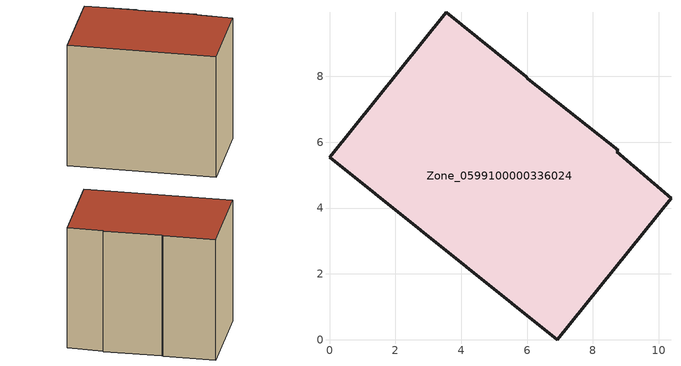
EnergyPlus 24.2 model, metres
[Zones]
Zone_0599100000336024
 floor ground (C_G): 8.77,5.75 8.73,5.71 10.37,4.3 6.91,0 0,5.55 3.54,9.95 5.98,7.99 6.02,7.93 z0.53
 wall outside (C_F): 5.98,7.99 3.54,9.95 0,5.55 6.91,0 10.37,4.3 8.73,5.71 8.77,5.75 6.02,7.93 5.98,7.99 z0.53:8.27
 roof outside (C_R): 8.73,5.71 8.77,5.75 6.02,7.93 5.98,7.99 3.54,9.95 0,5.55 6.91,0 10.37,4.3 z8.27
[BUILDING]
Pand.0599100000336024: North Axis=0; Terrain=City; Loads Convergence Tolerance Value=0.04; Temperature Convergence Tolerance Value=0.4; Solar Distribution=FullExterior; Maximum Number of Warmup Days=25; Minimum Number of Warmup Days=1
[Site:Location]
Rotterdam.The.Hague.AP_ZH_NLD Design_Conditions: Latitude=51.96; Longitude=4.45; Time Zone=1; Elevation=-4.5
[SITE:GROUNDTEMPERATURE:BUILDINGSURFACE]
18, 18, 18, 18, 18, 18, 18, 18, 18, 18, 18, 18
[MATERIAL] Thermal Absorptance=0.9; Solar Absorptance=0.7; Visible Absorptance=0.7
Name | Roughness | Thickness | Conductivity | Density | Specific Heat
G.TC.1975-1991 | MediumSmooth | 0.15 | 0.288461 | 540 | 1210
F.TC.1975-1991 | Rough | 0.3 | 0.230769 | 1920 | 840
R.TC.1975-1991 | MediumRough | 0.2 | 0.153846 | 1500 | 1000
[CONSTRUCTION]
C_G: G.TC.1975-1991
C_F: F.TC.1975-1991
C_R: R.TC.1975-1991
[ZONE]
Zone_0599100000336024: Type=1; Multiplier=1; Ceiling Height=Autocalculate; Volume=Autocalculate; Floor Area=autocalculate; Part of Total Floor Area=Yes
[ZONEINFILTRATION:DESIGNFLOWRATE]
Infil_Zone_0599100000336024: Zone or ZoneList or Space or SpaceList=Zone_0599100000336024; Schedule=AlwaysOn; Design Flow Rate Calculation Method=Flow/Area; Flow Rate per Floor Area=0.003; Constant Term Coefficient=1; Temperature Term Coefficient=0; Velocity Term Coefficient=0; Velocity Squared Term Coefficient=0
[HVACTEMPLATE:ZONE:IDEALLOADSAIRSYSTEM]
Zone_0599100000336024: Maximum Heating Supply Air Temperature=50; Minimum Cooling Supply Air Temperature=13; Maximum Heating Supply Air Humidity Ratio=0.0156; Minimum Cooling Supply Air Humidity Ratio=0.0077; Heating Limit=NoLimit; Cooling Limit=NoLimit; Dehumidification Control Type=ConstantSensibleHeatRatio; Cooling Sensible Heat Ratio=0.7; Dehumidification Setpoint=60; Humidification Control Type=None; Humidification Setpoint=30; Outdoor Air Method=None; Outdoor Air Flow Rate per Person=0.00944; Outdoor Air Flow Rate per Zone Floor Area=0; Outdoor Air Flow Rate per Zone=0; Demand Controlled Ventilation Type=None; Outdoor Air Economizer Type=NoEconomizer; Heat Recovery Type=None; Sensible Heat Recovery Effectiveness=0.7; Latent Heat Recovery Effectiveness=0.65
[ZONECONTROL:THERMOSTAT]
ThermostatControl_Zone_0599100000336024: Zone or ZoneList=Zone_0599100000336024; Control Type Schedule=DualSetpointControlType; Control 1=Thermostat_Zone_0599100000336024; Temperature Difference Between Cutout And Setpoint=0
[THERMOSTATSETPOINT:DUALSETPOINT]
Thermostat_Zone_0599100000336024: Heating Setpoint Temperature Schedule=HeatingSetpoint_Zone_0599100000336024; Cooling Setpoint Temperature Schedule=CoolingSetpoint_Zone_0599100000336024
[SCHEDULE:COMPACT]
HeatingSetpoint_Zone_0599100000336024: Through: 12/31, For: AllDays, Until: 24:00, 21
CoolingSetpoint_Zone_0599100000336024: Through: 12/31, For: AllDays, Until: 24:00, 24
DualSetpointControlType: Through: 12/31, For: AllDays, Until: 24:00, 4
AlwaysOn: Through: 12/31, For: AllDays, Until: 24:00, 1
